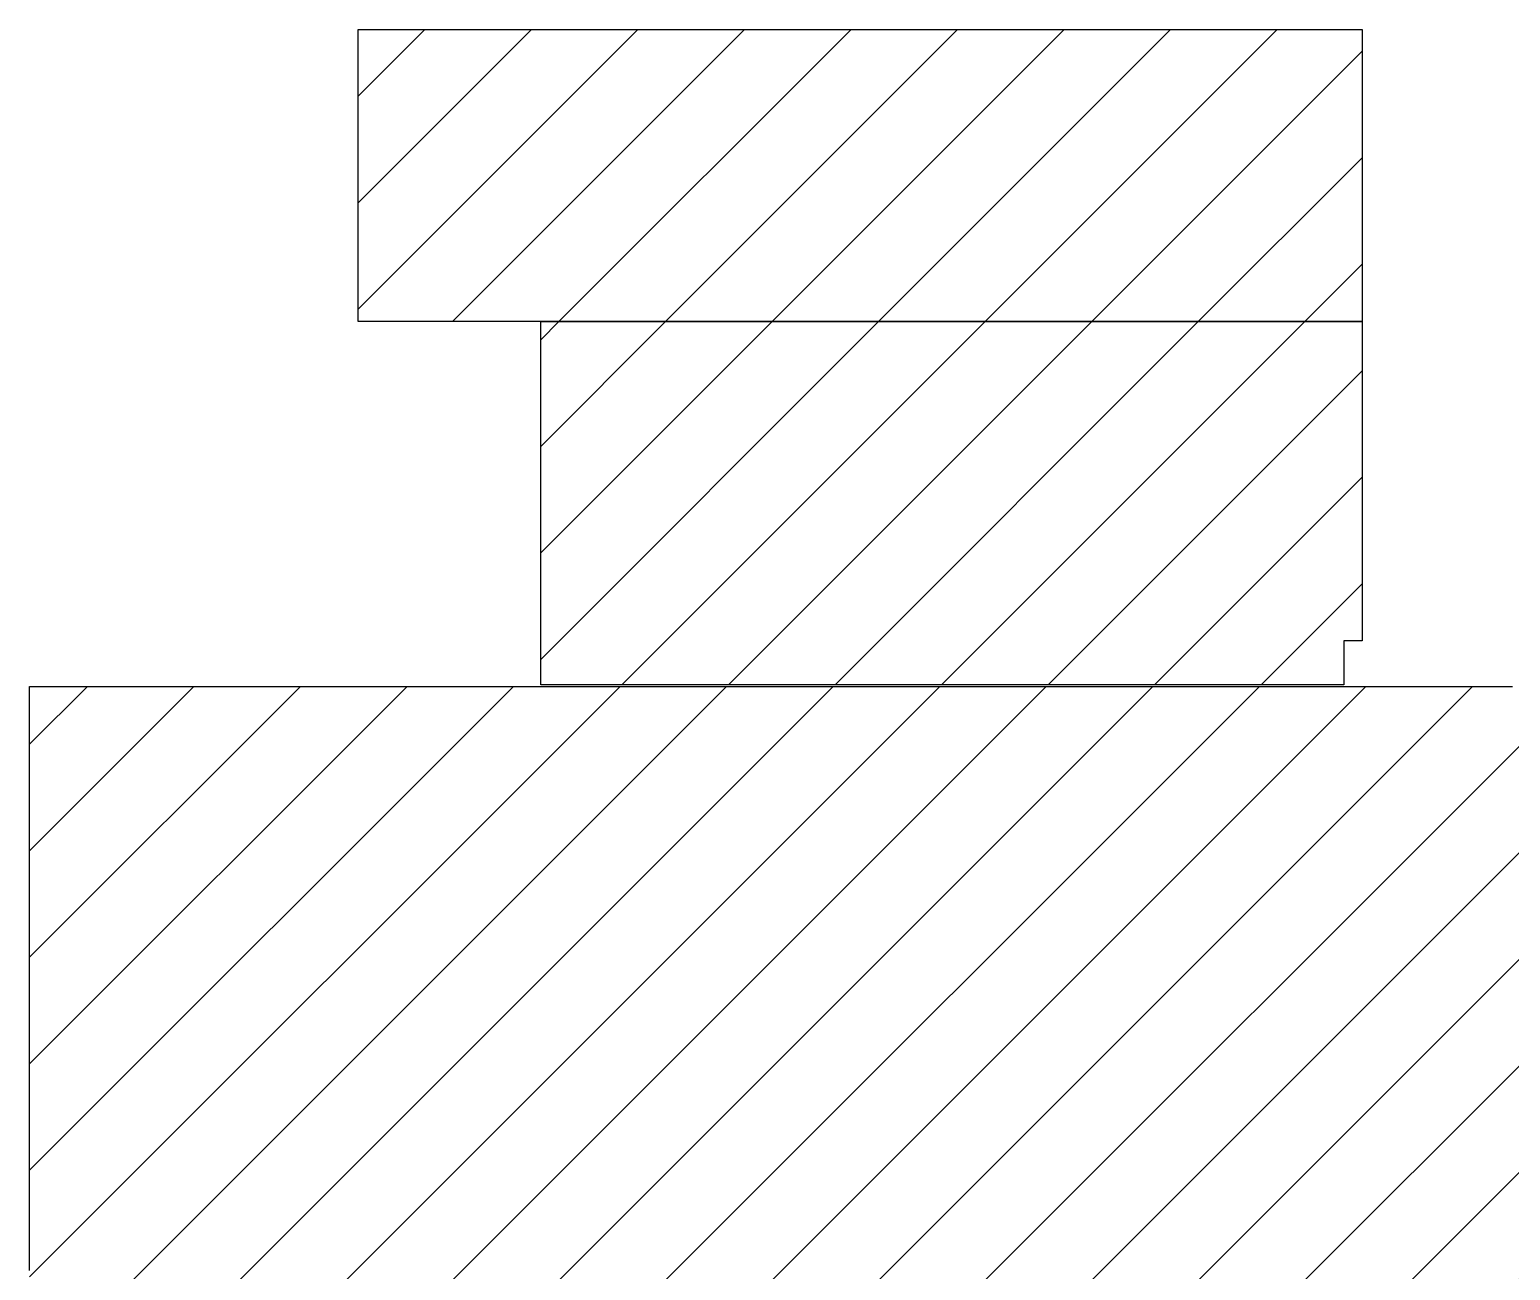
# Model space of a CAD drawing. Header units: millimetres. Extents: x 8 to 412, y 8 to 289.
# Drawn here: x 69 to 109.56, y 183 to 217 of the extents above; entities that cross this region are included whole.
import ezdxf

# ---------------------------------------------------------------- set-up
doc = ezdxf.new("R2010")
doc.units = ezdxf.units.MM
for name, color, linetype in [('BUSHING', 5, 'Continuous'), ('HOUSING', 8, 'Continuous'), ('SECTION', 8, 'Continuous'), ('SHAFT', 3, 'Continuous')]:
    doc.layers.add(name, color=color, linetype=linetype)

msp = doc.modelspace()

# ---------------------------------------------------------------- hatches: boundary and pattern name
at = {"layer": 'SECTION'}
h = msp.add_hatch(dxfattribs=at)
h.set_pattern_fill('ANSI31', color=8, scale=0.65)
h.paths.add_polyline_path([(78, 217), (78.18, 217), (78.359, 217), (78.539, 217), (78.719, 217), (78.899, 217), (79.078, 217), (79.258, 217), (79.438, 217), (79.618, 217), (79.797, 217), (79.977, 217), (80.157, 217), (80.337, 217), (80.516, 217), (80.696, 217), (80.876, 217), (81.056, 217), (81.235, 217), (81.415, 217), (81.595, 217), (81.775, 217), (81.954, 217), (82.134, 217), (82.314, 217), (82.493, 217), (82.673, 217), (82.853, 217), (83.033, 217), (83.212, 217), (83.392, 217), (83.572, 217), (83.752, 217), (83.931, 217), (84.111, 217), (84.291, 217), (84.471, 217), (84.65, 217), (84.83, 217), (85.01, 217), (85.19, 217), (85.369, 217), (85.549, 217), (85.729, 217), (85.908, 217), (86.088, 217), (86.268, 217), (86.448, 217), (86.627, 217), (86.807, 217), (86.987, 217), (87.167, 217), (87.346, 217), (87.526, 217), (87.706, 217), (87.886, 217), (88.065, 217), (88.245, 217), (88.425, 217), (88.605, 217), (88.784, 217), (88.964, 217), (89.144, 217), (89.324, 217), (89.503, 217), (89.683, 217), (89.863, 217), (90.042, 217), (90.222, 217), (90.402, 217), (90.582, 217), (90.761, 217), (90.941, 217), (91.121, 217), (91.301, 217), (91.48, 217), (91.66, 217), (91.84, 217), (92.02, 217), (92.199, 217), (92.379, 217), (92.559, 217), (92.739, 217), (92.918, 217), (93.098, 217), (93.278, 217), (93.458, 217), (93.637, 217), (93.817, 217), (93.997, 217), (94.176, 217), (94.356, 217), (94.536, 217), (94.716, 217), (94.895, 217), (95.075, 217), (95.255, 217), (95.435, 217), (95.614, 217), (95.794, 217), (95.974, 217), (96.154, 217), (96.333, 217), (96.513, 217), (96.693, 217), (96.873, 217), (97.052, 217), (97.232, 217), (97.412, 217), (97.592, 217), (97.771, 217), (97.951, 217), (98.131, 217), (98.31, 217), (98.49, 217), (98.67, 217), (98.85, 217), (99.029, 217), (99.209, 217), (99.389, 217), (99.569, 217), (99.748, 217), (99.928, 217), (100.108, 217), (100.288, 217), (100.467, 217), (100.647, 217), (100.827, 217), (101.007, 217), (101.186, 217), (101.366, 217), (101.546, 217), (101.725, 217), (101.905, 217), (102.085, 217), (102.265, 217), (102.444, 217), (102.624, 217), (102.804, 217), (102.984, 217), (103.163, 217), (103.343, 217), (103.523, 217), (103.703, 217), (103.882, 217), (104.062, 217), (104.242, 217), (104.422, 217), (104.601, 217), (104.781, 217), (104.961, 217), (105.141, 217), (105.32, 217), (105.5, 217), (105.5, 216.822), (105.5, 216.644), (105.5, 216.467), (105.5, 216.289), (105.5, 216.111), (105.5, 215.933), (105.5, 215.756), (105.5, 215.578), (105.5, 215.4), (105.5, 215.222), (105.5, 215.044), (105.5, 214.867), (105.5, 214.689), (105.5, 214.511), (105.5, 214.333), (105.5, 214.156), (105.5, 213.978), (105.5, 213.8), (105.5, 213.622), (105.5, 213.444), (105.5, 213.267), (105.5, 213.089), (105.5, 212.911), (105.5, 212.733), (105.5, 212.556), (105.5, 212.378), (105.5, 212.2), (105.5, 212.022), (105.5, 211.844), (105.5, 211.667), (105.5, 211.489), (105.5, 211.311), (105.5, 211.133), (105.5, 210.956), (105.5, 210.778), (105.5, 210.6), (105.5, 210.422), (105.5, 210.244), (105.5, 210.067), (105.5, 209.889), (105.5, 209.711), (105.5, 209.533), (105.5, 209.356), (105.5, 209.178), (105.5, 209), (105.32, 209), (105.141, 209), (104.961, 209), (104.781, 209), (104.601, 209), (104.422, 209), (104.242, 209), (104.062, 209), (103.882, 209), (103.703, 209), (103.523, 209), (103.343, 209), (103.163, 209), (102.984, 209), (102.804, 209), (102.624, 209), (102.444, 209), (102.265, 209), (102.085, 209), (101.905, 209), (101.725, 209), (101.546, 209), (101.366, 209), (101.186, 209), (101.007, 209), (100.827, 209), (100.647, 209), (100.467, 209), (100.288, 209), (100.108, 209), (99.928, 209), (99.748, 209), (99.569, 209), (99.389, 209), (99.209, 209), (99.029, 209), (98.85, 209), (98.67, 209), (98.49, 209), (98.31, 209), (98.131, 209), (97.951, 209), (97.771, 209), (97.592, 209), (97.412, 209), (97.232, 209), (97.052, 209), (96.873, 209), (96.693, 209), (96.513, 209), (96.333, 209), (96.154, 209), (95.974, 209), (95.794, 209), (95.614, 209), (95.435, 209), (95.255, 209), (95.075, 209), (94.895, 209), (94.716, 209), (94.536, 209), (94.356, 209), (94.176, 209), (93.997, 209), (93.817, 209), (93.637, 209), (93.458, 209), (93.278, 209), (93.098, 209), (92.918, 209), (92.739, 209), (92.559, 209), (92.379, 209), (92.199, 209), (92.02, 209), (91.84, 209), (91.66, 209), (91.48, 209), (91.301, 209), (91.121, 209), (90.941, 209), (90.761, 209), (90.582, 209), (90.402, 209), (90.222, 209), (90.042, 209), (89.863, 209), (89.683, 209), (89.503, 209), (89.324, 209), (89.144, 209), (88.964, 209), (88.784, 209), (88.605, 209), (88.425, 209), (88.245, 209), (88.065, 209), (87.886, 209), (87.706, 209), (87.526, 209), (87.346, 209), (87.167, 209), (86.987, 209), (86.807, 209), (86.627, 209), (86.448, 209), (86.268, 209), (86.088, 209), (85.908, 209), (85.729, 209), (85.549, 209), (85.369, 209), (85.19, 209), (85.01, 209), (84.83, 209), (84.65, 209), (84.471, 209), (84.291, 209), (84.111, 209), (83.931, 209), (83.752, 209), (83.572, 209), (83.392, 209), (83.212, 209), (83.033, 209), (82.853, 209), (82.673, 209), (82.493, 209), (82.314, 209), (82.134, 209), (81.954, 209), (81.775, 209), (81.595, 209), (81.415, 209), (81.235, 209), (81.056, 209), (80.876, 209), (80.696, 209), (80.516, 209), (80.337, 209), (80.157, 209), (79.977, 209), (79.797, 209), (79.618, 209), (79.438, 209), (79.258, 209), (79.078, 209), (78.899, 209), (78.719, 209), (78.539, 209), (78.359, 209), (78.18, 209), (78, 209), (78, 209.178), (78, 209.356), (78, 209.533), (78, 209.711), (78, 209.889), (78, 210.067), (78, 210.244), (78, 210.422), (78, 210.6), (78, 210.778), (78, 210.956), (78, 211.133), (78, 211.311), (78, 211.489), (78, 211.667), (78, 211.844), (78, 212.022), (78, 212.2), (78, 212.378), (78, 212.556), (78, 212.733), (78, 212.911), (78, 213.089), (78, 213.267), (78, 213.444), (78, 213.622), (78, 213.8), (78, 213.978), (78, 214.156), (78, 214.333), (78, 214.511), (78, 214.689), (78, 214.867), (78, 215.044), (78, 215.222), (78, 215.4), (78, 215.578), (78, 215.756), (78, 215.933), (78, 216.111), (78, 216.289), (78, 216.467), (78, 216.644), (78, 216.822)])
h = msp.add_hatch(dxfattribs=at)
h.set_pattern_fill('ANSI31', color=5, scale=0.65)
h.paths.add_polyline_path([(83, 209), (83.18, 209), (83.36, 209), (83.54, 209), (83.72, 209), (83.9, 209), (84.08, 209), (84.26, 209), (84.44, 209), (84.62, 209), (84.8, 209), (84.98, 209), (85.16, 209), (85.34, 209), (85.52, 209), (85.7, 209), (85.88, 209), (86.06, 209), (86.24, 209), (86.42, 209), (86.6, 209), (86.78, 209), (86.96, 209), (87.14, 209), (87.32, 209), (87.5, 209), (87.68, 209), (87.86, 209), (88.04, 209), (88.22, 209), (88.4, 209), (88.58, 209), (88.76, 209), (88.94, 209), (89.12, 209), (89.3, 209), (89.48, 209), (89.66, 209), (89.84, 209), (90.02, 209), (90.2, 209), (90.38, 209), (90.56, 209), (90.74, 209), (90.92, 209), (91.1, 209), (91.28, 209), (91.46, 209), (91.64, 209), (91.82, 209), (92, 209), (92.18, 209), (92.36, 209), (92.54, 209), (92.72, 209), (92.9, 209), (93.08, 209), (93.26, 209), (93.44, 209), (93.62, 209), (93.8, 209), (93.98, 209), (94.16, 209), (94.34, 209), (94.52, 209), (94.7, 209), (94.88, 209), (95.06, 209), (95.24, 209), (95.42, 209), (95.6, 209), (95.78, 209), (95.96, 209), (96.14, 209), (96.32, 209), (96.5, 209), (96.68, 209), (96.86, 209), (97.04, 209), (97.22, 209), (97.4, 209), (97.58, 209), (97.76, 209), (97.94, 209), (98.12, 209), (98.3, 209), (98.48, 209), (98.66, 209), (98.84, 209), (99.02, 209), (99.2, 209), (99.38, 209), (99.56, 209), (99.74, 209), (99.92, 209), (100.1, 209), (100.28, 209), (100.46, 209), (100.64, 209), (100.82, 209), (101, 209), (101.18, 209), (101.36, 209), (101.54, 209), (101.72, 209), (101.9, 209), (102.08, 209), (102.26, 209), (102.44, 209), (102.62, 209), (102.8, 209), (102.98, 209), (103.16, 209), (103.34, 209), (103.52, 209), (103.7, 209), (103.88, 209), (104.06, 209), (104.24, 209), (104.42, 209), (104.6, 209), (104.78, 209), (104.96, 209), (105.14, 209), (105.32, 209), (105.5, 209), (105.5, 208.821), (105.5, 208.643), (105.5, 208.464), (105.5, 208.286), (105.5, 208.107), (105.5, 207.929), (105.5, 207.75), (105.5, 207.571), (105.5, 207.393), (105.5, 207.214), (105.5, 207.036), (105.5, 206.857), (105.5, 206.679), (105.5, 206.5), (105.5, 206.321), (105.5, 206.143), (105.5, 205.964), (105.5, 205.786), (105.5, 205.607), (105.5, 205.429), (105.5, 205.25), (105.5, 205.071), (105.5, 204.893), (105.5, 204.714), (105.5, 204.536), (105.5, 204.357), (105.5, 204.179), (105.5, 204), (105.5, 203.821), (105.5, 203.643), (105.5, 203.464), (105.5, 203.286), (105.5, 203.107), (105.5, 202.929), (105.5, 202.75), (105.5, 202.571), (105.5, 202.393), (105.5, 202.214), (105.5, 202.036), (105.5, 201.857), (105.5, 201.679), (105.5, 201.5), (105.5, 201.321), (105.5, 201.143), (105.5, 200.964), (105.5, 200.786), (105.5, 200.607), (105.5, 200.429), (105.5, 200.25), (105.333, 200.25), (105.167, 200.25), (105, 200.25), (105, 200.079), (105, 199.907), (105, 199.736), (105, 199.564), (105, 199.393), (105, 199.221), (105, 199.05), (104.821, 199.05), (104.642, 199.05), (104.463, 199.05), (104.285, 199.05), (104.106, 199.05), (103.927, 199.05), (103.748, 199.05), (103.569, 199.05), (103.39, 199.05), (103.211, 199.05), (103.033, 199.05), (102.854, 199.05), (102.675, 199.05), (102.496, 199.05), (102.317, 199.05), (102.138, 199.05), (101.959, 199.05), (101.78, 199.05), (101.602, 199.05), (101.423, 199.05), (101.244, 199.05), (101.065, 199.05), (100.886, 199.05), (100.707, 199.05), (100.528, 199.05), (100.35, 199.05), (100.171, 199.05), (99.992, 199.05), (99.813, 199.05), (99.634, 199.05), (99.455, 199.05), (99.276, 199.05), (99.098, 199.05), (98.919, 199.05), (98.74, 199.05), (98.561, 199.05), (98.382, 199.05), (98.203, 199.05), (98.024, 199.05), (97.846, 199.05), (97.667, 199.05), (97.488, 199.05), (97.309, 199.05), (97.13, 199.05), (96.951, 199.05), (96.772, 199.05), (96.593, 199.05), (96.415, 199.05), (96.236, 199.05), (96.057, 199.05), (95.878, 199.05), (95.699, 199.05), (95.52, 199.05), (95.341, 199.05), (95.163, 199.05), (94.984, 199.05), (94.805, 199.05), (94.626, 199.05), (94.447, 199.05), (94.268, 199.05), (94.089, 199.05), (93.911, 199.05), (93.732, 199.05), (93.553, 199.05), (93.374, 199.05), (93.195, 199.05), (93.016, 199.05), (92.837, 199.05), (92.659, 199.05), (92.48, 199.05), (92.301, 199.05), (92.122, 199.05), (91.943, 199.05), (91.764, 199.05), (91.585, 199.05), (91.407, 199.05), (91.228, 199.05), (91.049, 199.05), (90.87, 199.05), (90.691, 199.05), (90.512, 199.05), (90.333, 199.05), (90.154, 199.05), (89.976, 199.05), (89.797, 199.05), (89.618, 199.05), (89.439, 199.05), (89.26, 199.05), (89.081, 199.05), (88.902, 199.05), (88.724, 199.05), (88.545, 199.05), (88.366, 199.05), (88.187, 199.05), (88.008, 199.05), (87.829, 199.05), (87.65, 199.05), (87.472, 199.05), (87.293, 199.05), (87.114, 199.05), (86.935, 199.05), (86.756, 199.05), (86.577, 199.05), (86.398, 199.05), (86.22, 199.05), (86.041, 199.05), (85.862, 199.05), (85.683, 199.05), (85.504, 199.05), (85.325, 199.05), (85.146, 199.05), (84.967, 199.05), (84.789, 199.05), (84.61, 199.05), (84.431, 199.05), (84.252, 199.05), (84.073, 199.05), (83.894, 199.05), (83.715, 199.05), (83.537, 199.05), (83.358, 199.05), (83.179, 199.05), (83, 199.05), (83, 199.228), (83, 199.405), (83, 199.583), (83, 199.761), (83, 199.938), (83, 200.116), (83, 200.294), (83, 200.471), (83, 200.649), (83, 200.827), (83, 201.004), (83, 201.182), (83, 201.36), (83, 201.537), (83, 201.715), (83, 201.893), (83, 202.071), (83, 202.248), (83, 202.426), (83, 202.604), (83, 202.781), (83, 202.959), (83, 203.137), (83, 203.314), (83, 203.492), (83, 203.67), (83, 203.847), (83, 204.025), (83, 204.203), (83, 204.38), (83, 204.558), (83, 204.736), (83, 204.913), (83, 205.091), (83, 205.269), (83, 205.446), (83, 205.624), (83, 205.802), (83, 205.979), (83, 206.157), (83, 206.335), (83, 206.512), (83, 206.69), (83, 206.868), (83, 207.046), (83, 207.223), (83, 207.401), (83, 207.579), (83, 207.756), (83, 207.934), (83, 208.112), (83, 208.289), (83, 208.467), (83, 208.645), (83, 208.822)])
h = msp.add_hatch(dxfattribs=at)
h.set_pattern_fill('ANSI31', color=3, scale=0.65)
h.paths.add_polyline_path([(69, 199), (69.18, 199), (69.359, 199), (69.539, 199), (69.719, 199), (69.899, 199), (70.078, 199), (70.258, 199), (70.438, 199), (70.618, 199), (70.797, 199), (70.977, 199), (71.157, 199), (71.336, 199), (71.516, 199), (71.696, 199), (71.876, 199), (72.055, 199), (72.235, 199), (72.415, 199), (72.594, 199), (72.774, 199), (72.954, 199), (73.134, 199), (73.313, 199), (73.493, 199), (73.673, 199), (73.853, 199), (74.032, 199), (74.212, 199), (74.392, 199), (74.571, 199), (74.751, 199), (74.931, 199), (75.111, 199), (75.29, 199), (75.47, 199), (75.65, 199), (75.829, 199), (76.009, 199), (76.189, 199), (76.369, 199), (76.548, 199), (76.728, 199), (76.908, 199), (77.088, 199), (77.267, 199), (77.447, 199), (77.627, 199), (77.806, 199), (77.986, 199), (78.166, 199), (78.346, 199), (78.525, 199), (78.705, 199), (78.885, 199), (79.065, 199), (79.244, 199), (79.424, 199), (79.604, 199), (79.783, 199), (79.963, 199), (80.143, 199), (80.323, 199), (80.502, 199), (80.682, 199), (80.862, 199), (81.041, 199), (81.221, 199), (81.401, 199), (81.581, 199), (81.76, 199), (81.94, 199), (82.12, 199), (82.3, 199), (82.479, 199), (82.659, 199), (82.839, 199), (83.018, 199), (83.198, 199), (83.378, 199), (83.558, 199), (83.737, 199), (83.917, 199), (84.097, 199), (84.276, 199), (84.456, 199), (84.636, 199), (84.816, 199), (84.995, 199), (85.175, 199), (85.355, 199), (85.535, 199), (85.714, 199), (85.894, 199), (86.074, 199), (86.253, 199), (86.433, 199), (86.613, 199), (86.793, 199), (86.972, 199), (87.152, 199), (87.332, 199), (87.512, 199), (87.691, 199), (87.871, 199), (88.051, 199), (88.23, 199), (88.41, 199), (88.59, 199), (88.77, 199), (88.949, 199), (89.129, 199), (89.309, 199), (89.488, 199), (89.668, 199), (89.848, 199), (90.028, 199), (90.207, 199), (90.387, 199), (90.567, 199), (90.747, 199), (90.926, 199), (91.106, 199), (91.286, 199), (91.465, 199), (91.645, 199), (91.825, 199), (92.005, 199), (92.184, 199), (92.364, 199), (92.544, 199), (92.724, 199), (92.903, 199), (93.083, 199), (93.263, 199), (93.442, 199), (93.622, 199), (93.802, 199), (93.982, 199), (94.161, 199), (94.341, 199), (94.521, 199), (94.7, 199), (94.88, 199), (95.06, 199), (95.24, 199), (95.419, 199), (95.599, 199), (95.779, 199), (95.959, 199), (96.138, 199), (96.318, 199), (96.498, 199), (96.677, 199), (96.857, 199), (97.037, 199), (97.217, 199), (97.396, 199), (97.576, 199), (97.756, 199), (97.935, 199), (98.115, 199), (98.295, 199), (98.475, 199), (98.654, 199), (98.834, 199), (99.014, 199), (99.194, 199), (99.373, 199), (99.553, 199), (99.733, 199), (99.912, 199), (100.092, 199), (100.272, 199), (100.452, 199), (100.631, 199), (100.811, 199), (100.991, 199), (101.171, 199), (101.35, 199), (101.53, 199), (101.71, 199), (101.889, 199), (102.069, 199), (102.249, 199), (102.429, 199), (102.608, 199), (102.788, 199), (102.968, 199), (103.147, 199), (103.327, 199), (103.507, 199), (103.687, 199), (103.866, 199), (104.046, 199), (104.226, 199), (104.406, 199), (104.585, 199), (104.765, 199), (104.945, 199), (105.124, 199), (105.304, 199), (105.484, 199), (105.664, 199), (105.843, 199), (106.023, 199), (106.203, 199), (106.382, 199), (106.562, 199), (106.742, 199), (106.922, 199), (107.101, 199), (107.281, 199), (107.461, 199), (107.641, 199), (107.82, 199), (108, 199), (108.18, 199), (108.359, 199), (108.539, 199), (108.719, 199), (108.899, 199), (109.078, 199), (109.258, 199), (109.438, 199), (109.618, 199), (109.797, 199), (109.977, 199), (110.157, 199), (110.336, 199), (110.516, 199), (110.696, 199), (110.876, 199), (111.055, 199), (111.235, 199), (111.415, 199), (111.594, 199), (111.774, 199), (111.954, 199), (112.134, 199), (112.313, 199), (112.493, 199), (112.673, 199), (112.853, 199), (113.032, 199), (113.212, 199), (113.392, 199), (113.571, 199), (113.751, 199), (113.931, 199), (114.111, 199), (114.29, 199), (114.47, 199), (114.65, 199), (114.829, 199), (115.009, 199), (115.189, 199), (115.369, 199), (115.548, 199), (115.728, 199), (115.908, 199), (116.088, 199), (116.267, 199), (116.447, 199), (116.627, 199), (116.806, 199), (116.986, 199), (117.166, 199), (117.346, 199), (117.525, 199), (117.705, 199), (117.885, 199), (118.065, 199), (118.244, 199), (118.424, 199), (118.604, 199), (118.783, 199), (118.963, 199), (119.143, 199), (119.323, 199), (119.502, 199), (119.682, 199), (119.862, 199), (120.041, 199), (120.221, 199), (120.401, 199), (120.581, 199), (120.76, 199), (120.94, 199), (121.12, 199), (121.3, 199), (121.479, 199), (121.659, 199), (121.839, 199), (122.018, 199), (122.198, 199), (122.378, 199), (122.558, 199), (122.737, 199), (122.917, 199), (123.097, 199), (123.276, 199), (123.456, 199), (123.636, 199), (123.816, 199), (123.995, 199), (124.175, 199), (124.355, 199), (124.535, 199), (124.714, 199), (124.894, 199), (125.074, 199), (125.253, 199), (125.433, 199), (125.613, 199), (125.793, 199), (125.972, 199), (126.152, 199), (126.332, 199), (126.512, 199), (126.691, 199), (126.871, 199), (127.051, 199), (127.23, 199), (127.41, 199), (127.59, 199), (127.77, 199), (127.949, 199), (128.129, 199), (128.309, 199), (128.488, 199), (128.668, 199), (128.848, 199), (129.028, 199), (129.207, 199), (129.387, 199), (129.567, 199), (129.747, 199), (129.926, 199), (130.106, 199), (130.286, 199), (130.465, 199), (130.645, 199), (130.825, 199), (131.005, 199), (131.184, 199), (131.364, 199), (131.544, 199), (131.724, 199), (131.903, 199), (132.083, 199), (132.263, 199), (132.442, 199), (132.622, 199), (132.802, 199), (132.982, 199), (133.161, 199), (133.341, 199), (133.521, 199), (133.7, 199), (133.88, 199), (134.06, 199), (134.24, 199), (134.419, 199), (134.599, 199), (134.779, 199), (134.959, 199), (135.138, 199), (135.318, 199), (135.498, 199), (135.677, 199), (135.857, 199), (136.037, 199), (136.217, 199), (136.396, 199), (136.576, 199), (136.756, 199), (136.935, 199), (137.115, 199), (137.295, 199), (137.475, 199), (137.654, 199), (137.834, 199), (138.014, 199), (138.194, 199), (138.373, 199), (138.553, 199), (138.733, 199), (138.912, 199), (139.092, 199), (139.272, 199), (139.452, 199), (139.631, 199), (139.811, 199), (139.991, 199), (140.171, 199), (140.35, 199), (140.53, 199), (140.71, 199), (140.889, 199), (141.069, 199), (141.249, 199), (141.429, 199), (141.608, 199), (141.788, 199), (141.968, 199), (142.147, 199), (142.327, 199), (142.507, 199), (142.687, 199), (142.866, 199), (143.046, 199), (143.226, 199), (143.406, 199), (143.585, 199), (143.765, 199), (143.945, 199), (144.124, 199), (144.304, 199), (144.484, 199), (144.664, 199), (144.843, 199), (145.023, 199), (145.203, 199), (145.382, 199), (145.562, 199), (145.742, 199), (145.922, 199), (146.101, 199), (146.281, 199), (146.461, 199), (146.641, 199), (146.82, 199), (147, 199), (147, 198.82), (147, 198.64), (147, 198.46), (147, 198.281), (147, 198.101), (147, 197.921), (147, 197.741), (147, 197.561), (147, 197.381), (147, 197.201), (147, 197.022), (147, 196.842), (147, 196.662), (147, 196.482), (147, 196.302), (147, 196.122), (147, 195.942), (147, 195.763), (147, 195.583), (147, 195.403), (147, 195.223), (147, 195.043), (147, 194.863), (147, 194.683), (147, 194.504), (147, 194.324), (147, 194.144), (147, 193.964), (147, 193.784), (147, 193.604), (147, 193.424), (147, 193.245), (147, 193.065), (147, 192.885), (147, 192.705), (147, 192.525), (147, 192.345), (147, 192.165), (147, 191.986), (147, 191.806), (147, 191.626), (147, 191.446), (147, 191.266), (147, 191.086), (147, 190.906), (147, 190.727), (147, 190.547), (147, 190.367), (147, 190.187), (147, 190.007), (147, 189.827), (147, 189.647), (147, 189.468), (147, 189.288), (147, 189.108), (147, 188.928), (147, 188.748), (147, 188.568), (147, 188.388), (147, 188.209), (147, 188.029), (147, 187.849), (147, 187.669), (147, 187.489), (147, 187.309), (147, 187.129), (147, 186.95), (147, 186.77), (147, 186.59), (147, 186.41), (147, 186.23), (147, 186.05), (147, 185.871), (147, 185.691), (147, 185.511), (147, 185.331), (147, 185.151), (147, 184.971), (147, 184.791), (147, 184.612), (147, 184.432), (147, 184.252), (147, 184.072), (147, 183.892), (147, 183.712), (147, 183.532), (147, 183.353), (147, 183.173), (147, 182.993), (147, 182.813), (147, 182.633), (147, 182.453), (147, 182.273), (147, 182.094), (147, 181.914), (147, 181.734), (147, 181.554), (147, 181.374), (147, 181.194), (147, 181.014), (147, 180.835), (147, 180.655), (147, 180.475), (147, 180.295), (147, 180.115), (147, 179.935), (147, 179.755), (147, 179.576), (147, 179.396), (147, 179.216), (147, 179.036), (147, 178.856), (147, 178.676), (147, 178.496), (147, 178.317), (147, 178.137), (147, 177.957), (147, 177.777), (147, 177.597), (147, 177.417), (147, 177.237), (147, 177.058), (147, 176.878), (147, 176.698), (147, 176.518), (147, 176.338), (147, 176.158), (147, 175.978), (147, 175.799), (147, 175.619), (147, 175.439), (147, 175.259), (147, 175.079), (147, 174.899), (147, 174.719), (147, 174.54), (147, 174.36), (147, 174.18), (147, 174), (147, 173.82), (147, 173.64), (147, 173.46), (147, 173.281), (147, 173.101), (147, 172.921), (147, 172.741), (147, 172.561), (147, 172.381), (147, 172.201), (147, 172.022), (147, 171.842), (147, 171.662), (147, 171.482), (147, 171.302), (147, 171.122), (147, 170.942), (147, 170.763), (147, 170.583), (147, 170.403), (147, 170.223), (147, 170.043), (147, 169.863), (147, 169.683), (147, 169.504), (147, 169.324), (147, 169.144), (147, 168.964), (147, 168.784), (147, 168.604), (147, 168.424), (147, 168.245), (147, 168.065), (147, 167.885), (147, 167.705), (147, 167.525), (147, 167.345), (147, 167.165), (147, 166.986), (147, 166.806), (147, 166.626), (147, 166.446), (147, 166.266), (147, 166.086), (147, 165.906), (147, 165.727), (147, 165.547), (147, 165.367), (147, 165.187), (147, 165.007), (147, 164.827), (147, 164.647), (147, 164.468), (147, 164.288), (147, 164.108), (147, 163.928), (147, 163.748), (147, 163.568), (147, 163.388), (147, 163.209), (147, 163.029), (147, 162.849), (147, 162.669), (147, 162.489), (147, 162.309), (147, 162.129), (147, 161.95), (147, 161.77), (147, 161.59), (147, 161.41), (147, 161.23), (147, 161.05), (147, 160.871), (147, 160.691), (147, 160.511), (147, 160.331), (147, 160.151), (147, 159.971), (147, 159.791), (147, 159.612), (147, 159.432), (147, 159.252), (147, 159.072), (147, 158.892), (147, 158.712), (147, 158.532), (147, 158.353), (147, 158.173), (147, 157.993), (147, 157.813), (147, 157.633), (147, 157.453), (147, 157.273), (147, 157.094), (147, 156.914), (147, 156.734), (147, 156.554), (147, 156.374), (147, 156.194), (147, 156.014), (147, 155.835), (147, 155.655), (147, 155.475), (147, 155.295), (147, 155.115), (147, 154.935), (147, 154.755), (147, 154.576), (147, 154.396), (147, 154.216), (147, 154.036), (147, 153.856), (147, 153.676), (147, 153.496), (147, 153.317), (147, 153.137), (147, 152.957), (147, 152.777), (147, 152.597), (147, 152.417), (147, 152.237), (147, 152.058), (147, 151.878), (147, 151.698), (147, 151.518), (147, 151.338), (147, 151.158), (147, 150.978), (147, 150.799), (147, 150.619), (147, 150.439), (147, 150.259), (147, 150.079), (147, 149.899), (147, 149.719), (147, 149.54), (147, 149.36), (147, 149.18), (147, 149), (146.82, 149), (146.641, 149), (146.461, 149), (146.281, 149), (146.101, 149), (145.922, 149), (145.742, 149), (145.562, 149), (145.382, 149), (145.203, 149), (145.023, 149), (144.843, 149), (144.664, 149), (144.484, 149), (144.304, 149), (144.124, 149), (143.945, 149), (143.765, 149), (143.585, 149), (143.406, 149), (143.226, 149), (143.046, 149), (142.866, 149), (142.687, 149), (142.507, 149), (142.327, 149), (142.147, 149), (141.968, 149), (141.788, 149), (141.608, 149), (141.429, 149), (141.249, 149), (141.069, 149), (140.889, 149), (140.71, 149), (140.53, 149), (140.35, 149), (140.171, 149), (139.991, 149), (139.811, 149), (139.631, 149), (139.452, 149), (139.272, 149), (139.092, 149), (138.912, 149), (138.733, 149), (138.553, 149), (138.373, 149), (138.194, 149), (138.014, 149), (137.834, 149), (137.654, 149), (137.475, 149), (137.295, 149), (137.115, 149), (136.935, 149), (136.756, 149), (136.576, 149), (136.396, 149), (136.217, 149), (136.037, 149), (135.857, 149), (135.677, 149), (135.498, 149), (135.318, 149), (135.138, 149), (134.959, 149), (134.779, 149), (134.599, 149), (134.419, 149), (134.24, 149), (134.06, 149), (133.88, 149), (133.7, 149), (133.521, 149), (133.341, 149), (133.161, 149), (132.982, 149), (132.802, 149), (132.622, 149), (132.442, 149), (132.263, 149), (132.083, 149), (131.903, 149), (131.724, 149), (131.544, 149), (131.364, 149), (131.184, 149), (131.005, 149), (130.825, 149), (130.645, 149), (130.465, 149), (130.286, 149), (130.106, 149), (129.926, 149), (129.747, 149), (129.567, 149), (129.387, 149), (129.207, 149), (129.028, 149), (128.848, 149), (128.668, 149), (128.488, 149), (128.309, 149), (128.129, 149), (127.949, 149), (127.77, 149), (127.59, 149), (127.41, 149), (127.23, 149), (127.051, 149), (126.871, 149), (126.691, 149), (126.512, 149), (126.332, 149), (126.152, 149), (125.972, 149), (125.793, 149), (125.613, 149), (125.433, 149), (125.253, 149), (125.074, 149), (124.894, 149), (124.714, 149), (124.535, 149), (124.355, 149), (124.175, 149), (123.995, 149), (123.816, 149), (123.636, 149), (123.456, 149), (123.276, 149), (123.097, 149), (122.917, 149), (122.737, 149), (122.558, 149), (122.378, 149), (122.198, 149), (122.018, 149), (121.839, 149), (121.659, 149), (121.479, 149), (121.3, 149), (121.12, 149), (120.94, 149), (120.76, 149), (120.581, 149), (120.401, 149), (120.221, 149), (120.041, 149), (119.862, 149), (119.682, 149), (119.502, 149), (119.323, 149), (119.143, 149), (118.963, 149), (118.783, 149), (118.604, 149), (118.424, 149), (118.244, 149), (118.065, 149), (117.885, 149), (117.705, 149), (117.525, 149), (117.346, 149), (117.166, 149), (116.986, 149), (116.806, 149), (116.627, 149), (116.447, 149), (116.267, 149), (116.088, 149), (115.908, 149), (115.728, 149), (115.548, 149), (115.369, 149), (115.189, 149), (115.009, 149), (114.829, 149), (114.65, 149), (114.47, 149), (114.29, 149), (114.111, 149), (113.931, 149), (113.751, 149), (113.571, 149), (113.392, 149), (113.212, 149), (113.032, 149), (112.853, 149), (112.673, 149), (112.493, 149), (112.313, 149), (112.134, 149), (111.954, 149), (111.774, 149), (111.594, 149), (111.415, 149), (111.235, 149), (111.055, 149), (110.876, 149), (110.696, 149), (110.516, 149), (110.336, 149), (110.157, 149), (109.977, 149), (109.797, 149), (109.618, 149), (109.438, 149), (109.258, 149), (109.078, 149), (108.899, 149), (108.719, 149), (108.539, 149), (108.359, 149), (108.18, 149), (108, 149), (107.82, 149), (107.641, 149), (107.461, 149), (107.281, 149), (107.101, 149), (106.922, 149), (106.742, 149), (106.562, 149), (106.382, 149), (106.203, 149), (106.023, 149), (105.843, 149), (105.664, 149), (105.484, 149), (105.304, 149), (105.124, 149), (104.945, 149), (104.765, 149), (104.585, 149), (104.406, 149), (104.226, 149), (104.046, 149), (103.866, 149), (103.687, 149), (103.507, 149), (103.327, 149), (103.147, 149), (102.968, 149), (102.788, 149), (102.608, 149), (102.429, 149), (102.249, 149), (102.069, 149), (101.889, 149), (101.71, 149), (101.53, 149), (101.35, 149), (101.171, 149), (100.991, 149), (100.811, 149), (100.631, 149), (100.452, 149), (100.272, 149), (100.092, 149), (99.912, 149), (99.733, 149), (99.553, 149), (99.373, 149), (99.194, 149), (99.014, 149), (98.834, 149), (98.654, 149), (98.475, 149), (98.295, 149), (98.115, 149), (97.935, 149), (97.756, 149), (97.576, 149), (97.396, 149), (97.217, 149), (97.037, 149), (96.857, 149), (96.677, 149), (96.498, 149), (96.318, 149), (96.138, 149), (95.959, 149), (95.779, 149), (95.599, 149), (95.419, 149), (95.24, 149), (95.06, 149), (94.88, 149), (94.7, 149), (94.521, 149), (94.341, 149), (94.161, 149), (93.982, 149), (93.802, 149), (93.622, 149), (93.442, 149), (93.263, 149), (93.083, 149), (92.903, 149), (92.724, 149), (92.544, 149), (92.364, 149), (92.184, 149), (92.005, 149), (91.825, 149), (91.645, 149), (91.465, 149), (91.286, 149), (91.106, 149), (90.926, 149), (90.747, 149), (90.567, 149), (90.387, 149), (90.207, 149), (90.028, 149), (89.848, 149), (89.668, 149), (89.488, 149), (89.309, 149), (89.129, 149), (88.949, 149), (88.77, 149), (88.59, 149), (88.41, 149), (88.23, 149), (88.051, 149), (87.871, 149), (87.691, 149), (87.512, 149), (87.332, 149), (87.152, 149), (86.972, 149), (86.793, 149), (86.613, 149), (86.433, 149), (86.253, 149), (86.074, 149), (85.894, 149), (85.714, 149), (85.535, 149), (85.355, 149), (85.175, 149), (84.995, 149), (84.816, 149), (84.636, 149), (84.456, 149), (84.276, 149), (84.097, 149), (83.917, 149), (83.737, 149), (83.558, 149), (83.378, 149), (83.198, 149), (83.018, 149), (82.839, 149), (82.659, 149), (82.479, 149), (82.3, 149), (82.12, 149), (81.94, 149), (81.76, 149), (81.581, 149), (81.401, 149), (81.221, 149), (81.041, 149), (80.862, 149), (80.682, 149), (80.502, 149), (80.323, 149), (80.143, 149), (79.963, 149), (79.783, 149), (79.604, 149), (79.424, 149), (79.244, 149), (79.065, 149), (78.885, 149), (78.705, 149), (78.525, 149), (78.346, 149), (78.166, 149), (77.986, 149), (77.806, 149), (77.627, 149), (77.447, 149), (77.267, 149), (77.088, 149), (76.908, 149), (76.728, 149), (76.548, 149), (76.369, 149), (76.189, 149), (76.009, 149), (75.829, 149), (75.65, 149), (75.47, 149), (75.29, 149), (75.111, 149), (74.931, 149), (74.751, 149), (74.571, 149), (74.392, 149), (74.212, 149), (74.032, 149), (73.853, 149), (73.673, 149), (73.493, 149), (73.313, 149), (73.134, 149), (72.954, 149), (72.774, 149), (72.594, 149), (72.415, 149), (72.235, 149), (72.055, 149), (71.876, 149), (71.696, 149), (71.516, 149), (71.336, 149), (71.157, 149), (70.977, 149), (70.797, 149), (70.618, 149), (70.438, 149), (70.258, 149), (70.078, 149), (69.899, 149), (69.719, 149), (69.539, 149), (69.359, 149), (69.18, 149), (69, 149), (69, 149.18), (69, 149.36), (69, 149.54), (69, 149.719), (69, 149.899), (69, 150.079), (69, 150.259), (69, 150.439), (69, 150.619), (69, 150.799), (69, 150.978), (69, 151.158), (69, 151.338), (69, 151.518), (69, 151.698), (69, 151.878), (69, 152.058), (69, 152.237), (69, 152.417), (69, 152.597), (69, 152.777), (69, 152.957), (69, 153.137), (69, 153.317), (69, 153.496), (69, 153.676), (69, 153.856), (69, 154.036), (69, 154.216), (69, 154.396), (69, 154.576), (69, 154.755), (69, 154.935), (69, 155.115), (69, 155.295), (69, 155.475), (69, 155.655), (69, 155.835), (69, 156.014), (69, 156.194), (69, 156.374), (69, 156.554), (69, 156.734), (69, 156.914), (69, 157.094), (69, 157.273), (69, 157.453), (69, 157.633), (69, 157.813), (69, 157.993), (69, 158.173), (69, 158.353), (69, 158.532), (69, 158.712), (69, 158.892), (69, 159.072), (69, 159.252), (69, 159.432), (69, 159.612), (69, 159.791), (69, 159.971), (69, 160.151), (69, 160.331), (69, 160.511), (69, 160.691), (69, 160.871), (69, 161.05), (69, 161.23), (69, 161.41), (69, 161.59), (69, 161.77), (69, 161.95), (69, 162.129), (69, 162.309), (69, 162.489), (69, 162.669), (69, 162.849), (69, 163.029), (69, 163.209), (69, 163.388), (69, 163.568), (69, 163.748), (69, 163.928), (69, 164.108), (69, 164.288), (69, 164.468), (69, 164.647), (69, 164.827), (69, 165.007), (69, 165.187), (69, 165.367), (69, 165.547), (69, 165.727), (69, 165.906), (69, 166.086), (69, 166.266), (69, 166.446), (69, 166.626), (69, 166.806), (69, 166.986), (69, 167.165), (69, 167.345), (69, 167.525), (69, 167.705), (69, 167.885), (69, 168.065), (69, 168.245), (69, 168.424), (69, 168.604), (69, 168.784), (69, 168.964), (69, 169.144), (69, 169.324), (69, 169.504), (69, 169.683), (69, 169.863), (69, 170.043), (69, 170.223), (69, 170.403), (69, 170.583), (69, 170.763), (69, 170.942), (69, 171.122), (69, 171.302), (69, 171.482), (69, 171.662), (69, 171.842), (69, 172.022), (69, 172.201), (69, 172.381), (69, 172.561), (69, 172.741), (69, 172.921), (69, 173.101), (69, 173.281), (69, 173.46), (69, 173.64), (69, 173.82), (69, 174), (69, 174.18), (69, 174.36), (69, 174.54), (69, 174.719), (69, 174.899), (69, 175.079), (69, 175.259), (69, 175.439), (69, 175.619), (69, 175.799), (69, 175.978), (69, 176.158), (69, 176.338), (69, 176.518), (69, 176.698), (69, 176.878), (69, 177.058), (69, 177.237), (69, 177.417), (69, 177.597), (69, 177.777), (69, 177.957), (69, 178.137), (69, 178.317), (69, 178.496), (69, 178.676), (69, 178.856), (69, 179.036), (69, 179.216), (69, 179.396), (69, 179.576), (69, 179.755), (69, 179.935), (69, 180.115), (69, 180.295), (69, 180.475), (69, 180.655), (69, 180.835), (69, 181.014), (69, 181.194), (69, 181.374), (69, 181.554), (69, 181.734), (69, 181.914), (69, 182.094), (69, 182.273), (69, 182.453), (69, 182.633), (69, 182.813), (69, 182.993), (69, 183.173), (69, 183.353), (69, 183.532), (69, 183.712), (69, 183.892), (69, 184.072), (69, 184.252), (69, 184.432), (69, 184.612), (69, 184.791), (69, 184.971), (69, 185.151), (69, 185.331), (69, 185.511), (69, 185.691), (69, 185.871), (69, 186.05), (69, 186.23), (69, 186.41), (69, 186.59), (69, 186.77), (69, 186.95), (69, 187.129), (69, 187.309), (69, 187.489), (69, 187.669), (69, 187.849), (69, 188.029), (69, 188.209), (69, 188.388), (69, 188.568), (69, 188.748), (69, 188.928), (69, 189.108), (69, 189.288), (69, 189.468), (69, 189.647), (69, 189.827), (69, 190.007), (69, 190.187), (69, 190.367), (69, 190.547), (69, 190.727), (69, 190.906), (69, 191.086), (69, 191.266), (69, 191.446), (69, 191.626), (69, 191.806), (69, 191.986), (69, 192.165), (69, 192.345), (69, 192.525), (69, 192.705), (69, 192.885), (69, 193.065), (69, 193.245), (69, 193.424), (69, 193.604), (69, 193.784), (69, 193.964), (69, 194.144), (69, 194.324), (69, 194.504), (69, 194.683), (69, 194.863), (69, 195.043), (69, 195.223), (69, 195.403), (69, 195.583), (69, 195.763), (69, 195.942), (69, 196.122), (69, 196.302), (69, 196.482), (69, 196.662), (69, 196.842), (69, 197.022), (69, 197.201), (69, 197.381), (69, 197.561), (69, 197.741), (69, 197.921), (69, 198.101), (69, 198.281), (69, 198.46), (69, 198.64), (69, 198.82)])

# ---------------------------------------------------------------- linework, layer by layer
at = {"layer": 'BUSHING'}
msp.add_lwpolyline([(83, 209), (83.18, 209), (83.36, 209), (83.54, 209), (83.72, 209), (83.9, 209), (84.08, 209), (84.26, 209), (84.44, 209), (84.62, 209), (84.8, 209), (84.98, 209), (85.16, 209), (85.34, 209), (85.52, 209), (85.7, 209), (85.88, 209), (86.06, 209), (86.24, 209), (86.42, 209), (86.6, 209), (86.78, 209), (86.96, 209), (87.14, 209), (87.32, 209), (87.5, 209), (87.68, 209), (87.86, 209), (88.04, 209), (88.22, 209), (88.4, 209), (88.58, 209), (88.76, 209), (88.94, 209), (89.12, 209), (89.3, 209), (89.48, 209), (89.66, 209), (89.84, 209), (90.02, 209), (90.2, 209), (90.38, 209), (90.56, 209), (90.74, 209), (90.92, 209), (91.1, 209), (91.28, 209), (91.46, 209), (91.64, 209), (91.82, 209), (92, 209), (92.18, 209), (92.36, 209), (92.54, 209), (92.72, 209), (92.9, 209), (93.08, 209), (93.26, 209), (93.44, 209), (93.62, 209), (93.8, 209), (93.98, 209), (94.16, 209), (94.34, 209), (94.52, 209), (94.7, 209), (94.88, 209), (95.06, 209), (95.24, 209), (95.42, 209), (95.6, 209), (95.78, 209), (95.96, 209), (96.14, 209), (96.32, 209), (96.5, 209), (96.68, 209), (96.86, 209), (97.04, 209), (97.22, 209), (97.4, 209), (97.58, 209), (97.76, 209), (97.94, 209), (98.12, 209), (98.3, 209), (98.48, 209), (98.66, 209), (98.84, 209), (99.02, 209), (99.2, 209), (99.38, 209), (99.56, 209), (99.74, 209), (99.92, 209), (100.1, 209), (100.28, 209), (100.46, 209), (100.64, 209), (100.82, 209), (101, 209), (101.18, 209), (101.36, 209), (101.54, 209), (101.72, 209), (101.9, 209), (102.08, 209), (102.26, 209), (102.44, 209), (102.62, 209), (102.8, 209), (102.98, 209), (103.16, 209), (103.34, 209), (103.52, 209), (103.7, 209), (103.88, 209), (104.06, 209), (104.24, 209), (104.42, 209), (104.6, 209), (104.78, 209), (104.96, 209), (105.14, 209), (105.32, 209), (105.5, 209), (105.5, 208.821), (105.5, 208.643), (105.5, 208.464), (105.5, 208.286), (105.5, 208.107), (105.5, 207.929), (105.5, 207.75), (105.5, 207.571), (105.5, 207.393), (105.5, 207.214), (105.5, 207.036), (105.5, 206.857), (105.5, 206.679), (105.5, 206.5), (105.5, 206.321), (105.5, 206.143), (105.5, 205.964), (105.5, 205.786), (105.5, 205.607), (105.5, 205.429), (105.5, 205.25), (105.5, 205.071), (105.5, 204.893), (105.5, 204.714), (105.5, 204.536), (105.5, 204.357), (105.5, 204.179), (105.5, 204), (105.5, 203.821), (105.5, 203.643), (105.5, 203.464), (105.5, 203.286), (105.5, 203.107), (105.5, 202.929), (105.5, 202.75), (105.5, 202.571), (105.5, 202.393), (105.5, 202.214), (105.5, 202.036), (105.5, 201.857), (105.5, 201.679), (105.5, 201.5), (105.5, 201.321), (105.5, 201.143), (105.5, 200.964), (105.5, 200.786), (105.5, 200.607), (105.5, 200.429), (105.5, 200.25), (105.333, 200.25), (105.167, 200.25), (105, 200.25), (105, 200.079), (105, 199.907), (105, 199.736), (105, 199.564), (105, 199.393), (105, 199.221), (105, 199.05), (104.821, 199.05), (104.642, 199.05), (104.463, 199.05), (104.285, 199.05), (104.106, 199.05), (103.927, 199.05), (103.748, 199.05), (103.569, 199.05), (103.39, 199.05), (103.211, 199.05), (103.033, 199.05), (102.854, 199.05), (102.675, 199.05), (102.496, 199.05), (102.317, 199.05), (102.138, 199.05), (101.959, 199.05), (101.78, 199.05), (101.602, 199.05), (101.423, 199.05), (101.244, 199.05), (101.065, 199.05), (100.886, 199.05), (100.707, 199.05), (100.528, 199.05), (100.35, 199.05), (100.171, 199.05), (99.992, 199.05), (99.813, 199.05), (99.634, 199.05), (99.455, 199.05), (99.276, 199.05), (99.098, 199.05), (98.919, 199.05), (98.74, 199.05), (98.561, 199.05), (98.382, 199.05), (98.203, 199.05), (98.024, 199.05), (97.846, 199.05), (97.667, 199.05), (97.488, 199.05), (97.309, 199.05), (97.13, 199.05), (96.951, 199.05), (96.772, 199.05), (96.593, 199.05), (96.415, 199.05), (96.236, 199.05), (96.057, 199.05), (95.878, 199.05), (95.699, 199.05), (95.52, 199.05), (95.341, 199.05), (95.163, 199.05), (94.984, 199.05), (94.805, 199.05), (94.626, 199.05), (94.447, 199.05), (94.268, 199.05), (94.089, 199.05), (93.911, 199.05), (93.732, 199.05), (93.553, 199.05), (93.374, 199.05), (93.195, 199.05), (93.016, 199.05), (92.837, 199.05), (92.659, 199.05), (92.48, 199.05), (92.301, 199.05), (92.122, 199.05), (91.943, 199.05), (91.764, 199.05), (91.585, 199.05), (91.407, 199.05), (91.228, 199.05), (91.049, 199.05), (90.87, 199.05), (90.691, 199.05), (90.512, 199.05), (90.333, 199.05), (90.154, 199.05), (89.976, 199.05), (89.797, 199.05), (89.618, 199.05), (89.439, 199.05), (89.26, 199.05), (89.081, 199.05), (88.902, 199.05), (88.724, 199.05), (88.545, 199.05), (88.366, 199.05), (88.187, 199.05), (88.008, 199.05), (87.829, 199.05), (87.65, 199.05), (87.472, 199.05), (87.293, 199.05), (87.114, 199.05), (86.935, 199.05), (86.756, 199.05), (86.577, 199.05), (86.398, 199.05), (86.22, 199.05), (86.041, 199.05), (85.862, 199.05), (85.683, 199.05), (85.504, 199.05), (85.325, 199.05), (85.146, 199.05), (84.967, 199.05), (84.789, 199.05), (84.61, 199.05), (84.431, 199.05), (84.252, 199.05), (84.073, 199.05), (83.894, 199.05), (83.715, 199.05), (83.537, 199.05), (83.358, 199.05), (83.179, 199.05), (83, 199.05), (83, 199.228), (83, 199.405), (83, 199.583), (83, 199.761), (83, 199.938), (83, 200.116), (83, 200.294), (83, 200.471), (83, 200.649), (83, 200.827), (83, 201.004), (83, 201.182), (83, 201.36), (83, 201.537), (83, 201.715), (83, 201.893), (83, 202.071), (83, 202.248), (83, 202.426), (83, 202.604), (83, 202.781), (83, 202.959), (83, 203.137), (83, 203.314), (83, 203.492), (83, 203.67), (83, 203.847), (83, 204.025), (83, 204.203), (83, 204.38), (83, 204.558), (83, 204.736), (83, 204.913), (83, 205.091), (83, 205.269), (83, 205.446), (83, 205.624), (83, 205.802), (83, 205.979), (83, 206.157), (83, 206.335), (83, 206.512), (83, 206.69), (83, 206.868), (83, 207.046), (83, 207.223), (83, 207.401), (83, 207.579), (83, 207.756), (83, 207.934), (83, 208.112), (83, 208.289), (83, 208.467), (83, 208.645), (83, 208.822)], close=True, dxfattribs=at)
at = {"layer": 'HOUSING'}
msp.add_lwpolyline([(78, 217), (78.18, 217), (78.359, 217), (78.539, 217), (78.719, 217), (78.899, 217), (79.078, 217), (79.258, 217), (79.438, 217), (79.618, 217), (79.797, 217), (79.977, 217), (80.157, 217), (80.337, 217), (80.516, 217), (80.696, 217), (80.876, 217), (81.056, 217), (81.235, 217), (81.415, 217), (81.595, 217), (81.775, 217), (81.954, 217), (82.134, 217), (82.314, 217), (82.493, 217), (82.673, 217), (82.853, 217), (83.033, 217), (83.212, 217), (83.392, 217), (83.572, 217), (83.752, 217), (83.931, 217), (84.111, 217), (84.291, 217), (84.471, 217), (84.65, 217), (84.83, 217), (85.01, 217), (85.19, 217), (85.369, 217), (85.549, 217), (85.729, 217), (85.908, 217), (86.088, 217), (86.268, 217), (86.448, 217), (86.627, 217), (86.807, 217), (86.987, 217), (87.167, 217), (87.346, 217), (87.526, 217), (87.706, 217), (87.886, 217), (88.065, 217), (88.245, 217), (88.425, 217), (88.605, 217), (88.784, 217), (88.964, 217), (89.144, 217), (89.324, 217), (89.503, 217), (89.683, 217), (89.863, 217), (90.042, 217), (90.222, 217), (90.402, 217), (90.582, 217), (90.761, 217), (90.941, 217), (91.121, 217), (91.301, 217), (91.48, 217), (91.66, 217), (91.84, 217), (92.02, 217), (92.199, 217), (92.379, 217), (92.559, 217), (92.739, 217), (92.918, 217), (93.098, 217), (93.278, 217), (93.458, 217), (93.637, 217), (93.817, 217), (93.997, 217), (94.176, 217), (94.356, 217), (94.536, 217), (94.716, 217), (94.895, 217), (95.075, 217), (95.255, 217), (95.435, 217), (95.614, 217), (95.794, 217), (95.974, 217), (96.154, 217), (96.333, 217), (96.513, 217), (96.693, 217), (96.873, 217), (97.052, 217), (97.232, 217), (97.412, 217), (97.592, 217), (97.771, 217), (97.951, 217), (98.131, 217), (98.31, 217), (98.49, 217), (98.67, 217), (98.85, 217), (99.029, 217), (99.209, 217), (99.389, 217), (99.569, 217), (99.748, 217), (99.928, 217), (100.108, 217), (100.288, 217), (100.467, 217), (100.647, 217), (100.827, 217), (101.007, 217), (101.186, 217), (101.366, 217), (101.546, 217), (101.725, 217), (101.905, 217), (102.085, 217), (102.265, 217), (102.444, 217), (102.624, 217), (102.804, 217), (102.984, 217), (103.163, 217), (103.343, 217), (103.523, 217), (103.703, 217), (103.882, 217), (104.062, 217), (104.242, 217), (104.422, 217), (104.601, 217), (104.781, 217), (104.961, 217), (105.141, 217), (105.32, 217), (105.5, 217), (105.5, 216.822), (105.5, 216.644), (105.5, 216.467), (105.5, 216.289), (105.5, 216.111), (105.5, 215.933), (105.5, 215.756), (105.5, 215.578), (105.5, 215.4), (105.5, 215.222), (105.5, 215.044), (105.5, 214.867), (105.5, 214.689), (105.5, 214.511), (105.5, 214.333), (105.5, 214.156), (105.5, 213.978), (105.5, 213.8), (105.5, 213.622), (105.5, 213.444), (105.5, 213.267), (105.5, 213.089), (105.5, 212.911), (105.5, 212.733), (105.5, 212.556), (105.5, 212.378), (105.5, 212.2), (105.5, 212.022), (105.5, 211.844), (105.5, 211.667), (105.5, 211.489), (105.5, 211.311), (105.5, 211.133), (105.5, 210.956), (105.5, 210.778), (105.5, 210.6), (105.5, 210.422), (105.5, 210.244), (105.5, 210.067), (105.5, 209.889), (105.5, 209.711), (105.5, 209.533), (105.5, 209.356), (105.5, 209.178), (105.5, 209), (105.32, 209), (105.141, 209), (104.961, 209), (104.781, 209), (104.601, 209), (104.422, 209), (104.242, 209), (104.062, 209), (103.882, 209), (103.703, 209), (103.523, 209), (103.343, 209), (103.163, 209), (102.984, 209), (102.804, 209), (102.624, 209), (102.444, 209), (102.265, 209), (102.085, 209), (101.905, 209), (101.725, 209), (101.546, 209), (101.366, 209), (101.186, 209), (101.007, 209), (100.827, 209), (100.647, 209), (100.467, 209), (100.288, 209), (100.108, 209), (99.928, 209), (99.748, 209), (99.569, 209), (99.389, 209), (99.209, 209), (99.029, 209), (98.85, 209), (98.67, 209), (98.49, 209), (98.31, 209), (98.131, 209), (97.951, 209), (97.771, 209), (97.592, 209), (97.412, 209), (97.232, 209), (97.052, 209), (96.873, 209), (96.693, 209), (96.513, 209), (96.333, 209), (96.154, 209), (95.974, 209), (95.794, 209), (95.614, 209), (95.435, 209), (95.255, 209), (95.075, 209), (94.895, 209), (94.716, 209), (94.536, 209), (94.356, 209), (94.176, 209), (93.997, 209), (93.817, 209), (93.637, 209), (93.458, 209), (93.278, 209), (93.098, 209), (92.918, 209), (92.739, 209), (92.559, 209), (92.379, 209), (92.199, 209), (92.02, 209), (91.84, 209), (91.66, 209), (91.48, 209), (91.301, 209), (91.121, 209), (90.941, 209), (90.761, 209), (90.582, 209), (90.402, 209), (90.222, 209), (90.042, 209), (89.863, 209), (89.683, 209), (89.503, 209), (89.324, 209), (89.144, 209), (88.964, 209), (88.784, 209), (88.605, 209), (88.425, 209), (88.245, 209), (88.065, 209), (87.886, 209), (87.706, 209), (87.526, 209), (87.346, 209), (87.167, 209), (86.987, 209), (86.807, 209), (86.627, 209), (86.448, 209), (86.268, 209), (86.088, 209), (85.908, 209), (85.729, 209), (85.549, 209), (85.369, 209), (85.19, 209), (85.01, 209), (84.83, 209), (84.65, 209), (84.471, 209), (84.291, 209), (84.111, 209), (83.931, 209), (83.752, 209), (83.572, 209), (83.392, 209), (83.212, 209), (83.033, 209), (82.853, 209), (82.673, 209), (82.493, 209), (82.314, 209), (82.134, 209), (81.954, 209), (81.775, 209), (81.595, 209), (81.415, 209), (81.235, 209), (81.056, 209), (80.876, 209), (80.696, 209), (80.516, 209), (80.337, 209), (80.157, 209), (79.977, 209), (79.797, 209), (79.618, 209), (79.438, 209), (79.258, 209), (79.078, 209), (78.899, 209), (78.719, 209), (78.539, 209), (78.359, 209), (78.18, 209), (78, 209), (78, 209.178), (78, 209.356), (78, 209.533), (78, 209.711), (78, 209.889), (78, 210.067), (78, 210.244), (78, 210.422), (78, 210.6), (78, 210.778), (78, 210.956), (78, 211.133), (78, 211.311), (78, 211.489), (78, 211.667), (78, 211.844), (78, 212.022), (78, 212.2), (78, 212.378), (78, 212.556), (78, 212.733), (78, 212.911), (78, 213.089), (78, 213.267), (78, 213.444), (78, 213.622), (78, 213.8), (78, 213.978), (78, 214.156), (78, 214.333), (78, 214.511), (78, 214.689), (78, 214.867), (78, 215.044), (78, 215.222), (78, 215.4), (78, 215.578), (78, 215.756), (78, 215.933), (78, 216.111), (78, 216.289), (78, 216.467), (78, 216.644), (78, 216.822)], close=True, dxfattribs=at)
at = {"layer": 'SHAFT'}
msp.add_lwpolyline([(69, 182.993), (69, 183.173), (69, 183.353), (69, 183.532), (69, 183.712), (69, 183.892), (69, 184.072), (69, 184.252), (69, 184.432), (69, 184.612), (69, 184.791), (69, 184.971), (69, 185.151), (69, 185.331), (69, 185.511), (69, 185.691), (69, 185.871), (69, 186.05), (69, 186.23), (69, 186.41), (69, 186.59), (69, 186.77), (69, 186.95), (69, 187.129), (69, 187.309), (69, 187.489), (69, 187.669), (69, 187.849), (69, 188.029), (69, 188.209), (69, 188.388), (69, 188.568), (69, 188.748), (69, 188.928), (69, 189.108), (69, 189.288), (69, 189.468), (69, 189.647), (69, 189.827), (69, 190.007), (69, 190.187), (69, 190.367), (69, 190.547), (69, 190.727), (69, 190.906), (69, 191.086), (69, 191.266), (69, 191.446), (69, 191.626), (69, 191.806), (69, 191.986), (69, 192.165), (69, 192.345), (69, 192.525), (69, 192.705), (69, 192.885), (69, 193.065), (69, 193.245), (69, 193.424), (69, 193.604), (69, 193.784), (69, 193.964), (69, 194.144), (69, 194.324), (69, 194.504), (69, 194.683), (69, 194.863), (69, 195.043), (69, 195.223), (69, 195.403), (69, 195.583), (69, 195.763), (69, 195.942), (69, 196.122), (69, 196.302), (69, 196.482), (69, 196.662), (69, 196.842), (69, 197.022), (69, 197.201), (69, 197.381), (69, 197.561), (69, 197.741), (69, 197.921), (69, 198.101), (69, 198.281), (69, 198.46), (69, 198.64), (69, 198.82), (69, 199), (69.18, 199), (69.359, 199), (69.539, 199), (69.719, 199), (69.899, 199), (70.078, 199), (70.258, 199), (70.438, 199), (70.618, 199), (70.797, 199), (70.977, 199), (71.157, 199), (71.336, 199), (71.516, 199), (71.696, 199), (71.876, 199), (72.055, 199), (72.235, 199), (72.415, 199), (72.594, 199), (72.774, 199), (72.954, 199), (73.134, 199), (73.313, 199), (73.493, 199), (73.673, 199), (73.853, 199), (74.032, 199), (74.212, 199), (74.392, 199), (74.571, 199), (74.751, 199), (74.931, 199), (75.111, 199), (75.29, 199), (75.47, 199), (75.65, 199), (75.829, 199), (76.009, 199), (76.189, 199), (76.369, 199), (76.548, 199), (76.728, 199), (76.908, 199), (77.088, 199), (77.267, 199), (77.447, 199), (77.627, 199), (77.806, 199), (77.986, 199), (78.166, 199), (78.346, 199), (78.525, 199), (78.705, 199), (78.885, 199), (79.065, 199), (79.244, 199), (79.424, 199), (79.604, 199), (79.783, 199), (79.963, 199), (80.143, 199), (80.323, 199), (80.502, 199), (80.682, 199), (80.862, 199), (81.041, 199), (81.221, 199), (81.401, 199), (81.581, 199), (81.76, 199), (81.94, 199), (82.12, 199), (82.3, 199), (82.479, 199), (82.659, 199), (82.839, 199), (83.018, 199), (83.198, 199), (83.378, 199), (83.558, 199), (83.737, 199), (83.917, 199), (84.097, 199), (84.276, 199), (84.456, 199), (84.636, 199), (84.816, 199), (84.995, 199), (85.175, 199), (85.355, 199), (85.535, 199), (85.714, 199), (85.894, 199), (86.074, 199), (86.253, 199), (86.433, 199), (86.613, 199), (86.793, 199), (86.972, 199), (87.152, 199), (87.332, 199), (87.512, 199), (87.691, 199), (87.871, 199), (88.051, 199), (88.23, 199), (88.41, 199), (88.59, 199), (88.77, 199), (88.949, 199), (89.129, 199), (89.309, 199), (89.488, 199), (89.668, 199), (89.848, 199), (90.028, 199), (90.207, 199), (90.387, 199), (90.567, 199), (90.747, 199), (90.926, 199), (91.106, 199), (91.286, 199), (91.465, 199), (91.645, 199), (91.825, 199), (92.005, 199), (92.184, 199), (92.364, 199), (92.544, 199), (92.724, 199), (92.903, 199), (93.083, 199), (93.263, 199), (93.442, 199), (93.622, 199), (93.802, 199), (93.982, 199), (94.161, 199), (94.341, 199), (94.521, 199), (94.7, 199), (94.88, 199), (95.06, 199), (95.24, 199), (95.419, 199), (95.599, 199), (95.779, 199), (95.959, 199), (96.138, 199), (96.318, 199), (96.498, 199), (96.677, 199), (96.857, 199), (97.037, 199), (97.217, 199), (97.396, 199), (97.576, 199), (97.756, 199), (97.935, 199), (98.115, 199), (98.295, 199), (98.475, 199), (98.654, 199), (98.834, 199), (99.014, 199), (99.194, 199), (99.373, 199), (99.553, 199), (99.733, 199), (99.912, 199), (100.092, 199), (100.272, 199), (100.452, 199), (100.631, 199), (100.811, 199), (100.991, 199), (101.171, 199), (101.35, 199), (101.53, 199), (101.71, 199), (101.889, 199), (102.069, 199), (102.249, 199), (102.429, 199), (102.608, 199), (102.788, 199), (102.968, 199), (103.147, 199), (103.327, 199), (103.507, 199), (103.687, 199), (103.866, 199), (104.046, 199), (104.226, 199), (104.406, 199), (104.585, 199), (104.765, 199), (104.945, 199), (105.124, 199), (105.304, 199), (105.484, 199), (105.664, 199), (105.843, 199), (106.023, 199), (106.203, 199), (106.382, 199), (106.562, 199), (106.742, 199), (106.922, 199), (107.101, 199), (107.281, 199), (107.461, 199), (107.641, 199), (107.82, 199), (108, 199), (108.18, 199), (108.359, 199), (108.539, 199), (108.719, 199), (108.899, 199), (109.078, 199), (109.258, 199), (109.438, 199), (109.618, 199)], dxfattribs=at)

doc.saveas('drawing.dxf')
